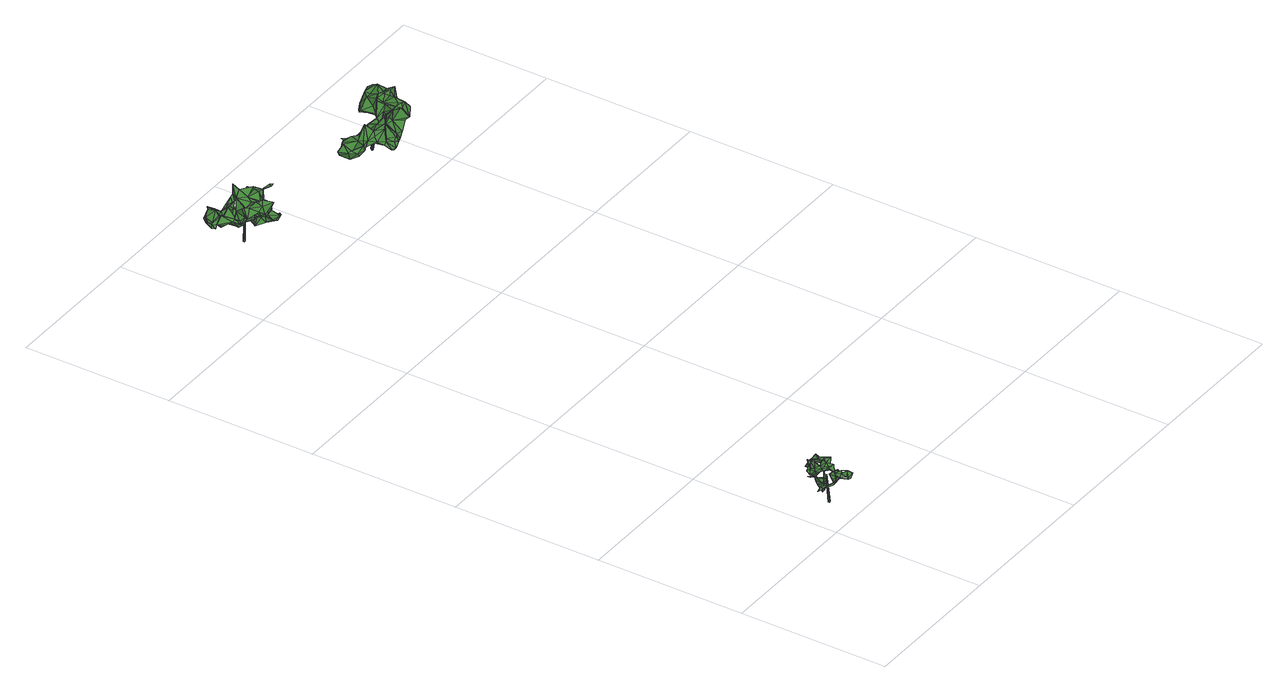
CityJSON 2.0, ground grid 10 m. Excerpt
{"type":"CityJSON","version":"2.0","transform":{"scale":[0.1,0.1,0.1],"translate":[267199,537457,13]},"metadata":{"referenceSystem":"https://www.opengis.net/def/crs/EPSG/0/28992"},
"CityObjects":{
"tree1":{"type":"SolitaryVegetationObject","attributes":{"gtid":666,"crown_width_m":2.31,"crown_median_z":15.4,"crown_r50_m":0.14,"crown_porosity":0.943,"trunk_H_m":1.9,"trunk_DBH_m":0.0394,"trunk_radius_m":0.0197,"trunk_base_height_m":13.5,"original_gtid":"668"},"geometry":[{"type":"MultiSurface","lod":"3","boundaries":[[[0,1,2]],[[3,4,5]],[[6,7,8]],[[9,10,11]],[[12,13,14]],[[13,15,14]],[[16,7,6]],[[17,18,19]],[[20,18,17]],[[21,22,23]],[[24,16,25]],[[26,27,28]],[[29,30,31]],[[32,31,30]],[[2,31,33]],[[34,35,36]],[[37,38,39]],[[11,40,41]],[[12,37,39]],[[42,27,26]],[[43,17,44]],[[2,29,31]],[[2,45,29]],[[29,45,46]],[[41,47,11]],[[22,37,12]],[[48,49,50]],[[51,50,49]],[[52,53,54]],[[10,40,11]],[[8,24,25]],[[16,6,25]],[[44,55,56]],[[17,57,44]],[[56,44,57]],[[58,41,40]],[[33,59,0]],[[2,33,0]],[[60,0,61]],[[60,61,27]],[[62,63,64]],[[62,65,63]],[[56,55,66]],[[17,19,57]],[[21,23,67]],[[13,14,68]],[[69,70,71]],[[72,65,73]],[[74,36,59]],[[75,36,74]],[[3,76,4]],[[26,4,76]],[[42,76,77]],[[77,78,42]],[[31,32,33]],[[22,12,14]],[[19,44,56]],[[52,79,80]],[[51,49,81]],[[4,26,28]],[[35,47,82]],[[58,82,47]],[[28,83,62]],[[28,62,4]],[[84,36,75]],[[47,85,11]],[[18,44,19]],[[84,75,47]],[[21,86,22]],[[19,56,57]],[[39,87,20]],[[17,88,89]],[[62,5,65]],[[26,76,42]],[[90,91,75]],[[42,78,9]],[[92,93,94]],[[81,49,95]],[[14,15,37]],[[22,86,37]],[[73,65,62]],[[91,96,27]],[[91,90,96]],[[59,82,0]],[[84,47,97]],[[70,93,69]],[[96,98,61]],[[75,91,85]],[[1,60,63]],[[99,100,55]],[[99,55,48]],[[20,87,18]],[[95,49,48]],[[88,38,17]],[[25,6,8]],[[73,62,83]],[[72,46,65]],[[60,101,81]],[[74,102,96]],[[74,96,90]],[[22,14,37]],[[103,104,105]],[[94,8,52]],[[69,106,70]],[[77,50,78]],[[107,9,108]],[[107,108,91]],[[90,75,74]],[[43,44,18]],[[11,108,9]],[[91,108,11]],[[71,109,105]],[[86,21,67]],[[70,106,93]],[[94,106,69]],[[53,110,111]],[[89,35,112]],[[39,43,18]],[[11,85,91]],[[97,112,34]],[[38,43,39]],[[15,12,37]],[[59,36,113]],[[62,64,114]],[[62,114,5]],[[64,60,28]],[[35,34,112]],[[97,47,34]],[[60,64,63]],[[84,97,36]],[[100,99,115]],[[40,116,58]],[[105,104,7]],[[60,1,0]],[[105,109,117]],[[92,69,93]],[[42,107,27]],[[91,27,107]],[[23,22,67]],[[55,44,43]],[[7,104,79]],[[7,79,6]],[[109,103,105]],[[59,33,36]],[[50,77,76]],[[48,55,66]],[[72,45,46]],[[29,45,72]],[[58,47,41]],[[28,61,83]],[[50,51,78]],[[81,95,60]],[[102,98,96]],[[12,38,37]],[[96,61,0]],[[9,107,42]],[[2,1,45]],[[94,69,79]],[[22,86,67]],[[30,29,72]],[[110,68,118]],[[8,52,54]],[[15,13,12]],[[28,27,61]],[[24,8,7]],[[30,102,32]],[[98,102,30]],[[69,109,119]],[[39,20,17]],[[79,103,92]],[[103,120,104]],[[79,120,103]],[[79,104,120]],[[48,66,99]],[[88,43,38]],[[81,101,58]],[[82,58,101]],[[62,5,4]],[[35,82,36]],[[59,36,82]],[[46,45,63]],[[72,98,30]],[[69,71,105]],[[93,8,94]],[[50,76,3]],[[110,53,52]],[[36,97,34]],[[33,113,36]],[[32,113,33]],[[116,51,58]],[[81,58,51]],[[78,51,116]],[[111,118,110]],[[65,46,63]],[[111,54,53]],[[92,80,79]],[[69,105,79]],[[7,79,105]],[[110,52,54]],[[40,121,116]],[[10,121,40]],[[82,101,0]],[[10,9,121]],[[78,121,9]],[[116,121,78]],[[18,87,39]],[[103,109,69]],[[103,69,92]],[[109,71,119]],[[70,119,71]],[[69,119,70]],[[95,28,60]],[[64,28,50]],[[95,50,28]],[[94,80,92]],[[17,43,88]],[[12,39,38]],[[61,98,83]],[[24,7,16]],[[52,6,94]],[[94,6,8]],[[96,101,27]],[[0,101,96]],[[94,79,80]],[[27,101,60]],[[111,8,54]],[[106,8,93]],[[111,110,54]],[[94,8,106]],[[17,38,39]],[[102,113,32]],[[102,74,113]],[[113,74,59]],[[48,50,95]],[[48,50,99]],[[35,34,47]],[[75,85,47]],[[8,6,52]],[[63,45,1]],[[72,83,98]],[[72,73,83]],[[50,3,114]],[[64,50,114]],[[5,114,3]],[[66,55,100]],[[66,100,115]],[[66,115,99]],[[122,123,124]],[[122,124,125]],[[125,124,126]],[[124,123,127]],[[124,127,126]],[[127,123,126]],[[123,122,126]],[[126,122,125]]]}]},
"tree2":{"type":"SolitaryVegetationObject","attributes":{"gtid":661,"crown_width_m":3.34,"crown_median_z":15.44,"crown_r50_m":0.208,"crown_porosity":0.938,"trunk_H_m":2.11,"trunk_DBH_m":0.0637,"trunk_radius_m":0.0318,"trunk_base_height_m":13.33,"original_gtid":"663"},"geometry":[{"type":"MultiSurface","lod":"3","boundaries":[[[128,129,130]],[[131,132,133]],[[134,135,136]],[[134,136,137]],[[138,139,140]],[[141,142,143]],[[141,143,144]],[[145,146,147]],[[128,130,148]],[[146,145,149]],[[140,149,145]],[[150,151,152]],[[153,154,155]],[[153,155,156]],[[157,158,159]],[[160,161,162]],[[163,164,165]],[[166,167,168]],[[169,170,171]],[[172,170,169]],[[137,173,174]],[[151,175,176]],[[166,177,167]],[[178,179,180]],[[181,182,150]],[[129,183,184]],[[185,174,186]],[[151,187,152]],[[188,189,190]],[[188,190,191]],[[192,193,194]],[[195,196,197]],[[132,198,199]],[[154,200,155]],[[133,199,201]],[[202,203,204]],[[205,206,207]],[[205,207,208]],[[209,210,211]],[[168,167,177]],[[212,206,213]],[[159,177,166]],[[214,186,173]],[[215,213,163]],[[216,217,218]],[[219,196,220]],[[219,220,194]],[[218,169,221]],[[218,221,216]],[[222,223,224]],[[178,180,191]],[[144,225,226]],[[144,178,225]],[[181,227,182]],[[181,154,227]],[[202,228,203]],[[229,166,230]],[[197,231,195]],[[154,153,227]],[[133,217,216]],[[196,195,220]],[[232,233,234]],[[235,236,203]],[[184,183,130]],[[184,130,237]],[[192,163,193]],[[238,193,163]],[[135,134,150]],[[215,239,140]],[[240,241,242]],[[236,204,203]],[[243,244,245]],[[181,244,243]],[[177,158,168]],[[168,158,230]],[[147,246,145]],[[246,146,203]],[[229,158,233]],[[147,145,247]],[[248,185,186]],[[248,186,226]],[[138,249,250]],[[170,251,162]],[[156,252,153]],[[173,138,214]],[[168,230,166]],[[190,139,191]],[[140,139,190]],[[162,253,254]],[[192,220,255]],[[179,207,180]],[[179,256,207]],[[257,221,171]],[[192,255,258]],[[231,157,195]],[[150,182,259]],[[150,259,135]],[[235,233,158]],[[162,171,170]],[[171,162,254]],[[246,260,146]],[[151,134,175]],[[189,188,161]],[[261,169,262]],[[172,169,261]],[[207,256,208]],[[263,264,265]],[[159,158,177]],[[149,266,157]],[[137,267,173]],[[226,186,141]],[[212,213,215]],[[132,199,133]],[[268,269,270]],[[270,269,245]],[[271,156,268]],[[150,134,151]],[[235,157,231]],[[158,157,235]],[[247,267,272]],[[152,244,181]],[[245,244,152]],[[178,183,180]],[[228,172,261]],[[166,229,159]],[[195,266,220]],[[255,220,266]],[[205,222,213]],[[203,242,241]],[[171,254,257]],[[189,241,240]],[[205,213,206]],[[131,254,253]],[[243,155,200]],[[243,245,155]],[[229,230,158]],[[213,205,208]],[[224,205,222]],[[162,161,273]],[[146,149,233]],[[174,134,137]],[[185,134,174]],[[208,256,213]],[[265,211,206]],[[207,206,211]],[[220,192,239]],[[238,165,139]],[[209,211,265]],[[148,184,237]],[[245,152,187]],[[236,247,160]],[[229,233,157]],[[229,157,159]],[[149,157,233]],[[200,181,243]],[[232,240,242]],[[157,266,195]],[[169,188,262]],[[193,214,194]],[[135,274,136]],[[147,249,145]],[[275,179,164]],[[193,238,142]],[[193,142,214]],[[174,173,186]],[[194,145,219]],[[257,216,221]],[[233,228,276]],[[276,228,277]],[[203,228,233]],[[203,233,235]],[[257,133,216]],[[206,212,263]],[[236,147,247]],[[228,261,278]],[[261,276,278]],[[153,243,227]],[[252,243,153]],[[141,186,142]],[[237,130,128]],[[219,146,196]],[[260,196,146]],[[186,214,142]],[[194,239,192]],[[220,239,194]],[[176,279,148]],[[207,211,180]],[[254,131,133]],[[254,133,257]],[[246,147,146]],[[211,183,180]],[[156,271,252]],[[212,215,263]],[[188,218,161]],[[172,228,202]],[[145,146,219]],[[246,146,145]],[[246,241,147]],[[140,263,215]],[[233,232,242]],[[169,171,221]],[[259,182,243]],[[198,132,274]],[[133,130,217]],[[280,180,183]],[[169,218,188]],[[198,252,271]],[[198,271,199]],[[198,259,252]],[[135,259,198]],[[140,190,263]],[[269,270,281]],[[258,239,215]],[[233,242,203]],[[233,203,146]],[[140,255,149]],[[279,250,201]],[[279,201,148]],[[271,268,128]],[[271,128,199]],[[128,268,270]],[[176,187,151]],[[211,188,191]],[[138,145,214]],[[189,161,250]],[[214,145,194]],[[145,249,247]],[[145,138,140]],[[275,164,163]],[[250,160,189]],[[144,226,141]],[[152,181,150]],[[280,178,180]],[[163,165,238]],[[128,187,176]],[[176,148,237]],[[237,128,176]],[[188,189,172]],[[173,249,138]],[[247,249,173]],[[183,178,280]],[[228,278,277]],[[137,136,273]],[[206,263,265]],[[156,155,281]],[[156,281,270]],[[173,138,191]],[[191,138,250]],[[247,173,267]],[[282,273,274]],[[282,274,131]],[[282,131,273]],[[131,274,132]],[[201,199,148]],[[199,128,148]],[[273,272,137]],[[278,276,277]],[[160,250,249]],[[198,274,135]],[[160,147,189]],[[232,234,283]],[[160,249,147]],[[246,203,241]],[[191,180,211]],[[147,241,189]],[[172,251,170]],[[202,251,172]],[[137,272,267]],[[273,136,274]],[[255,266,149]],[[156,270,268]],[[129,130,183]],[[201,250,161]],[[201,161,217]],[[225,178,143]],[[163,258,239]],[[178,139,179]],[[179,139,165]],[[248,225,284]],[[248,284,185]],[[175,185,284]],[[175,284,225]],[[262,240,283]],[[232,283,240]],[[261,262,283]],[[263,190,188]],[[264,263,188]],[[191,250,225]],[[250,279,225]],[[226,225,248]],[[245,187,128]],[[134,185,175]],[[176,175,279]],[[269,281,245]],[[240,172,189]],[[262,172,240]],[[188,172,262]],[[217,161,218]],[[217,133,201]],[[247,272,250]],[[247,250,160]],[[273,253,162]],[[131,253,273]],[[227,243,182]],[[259,243,252]],[[142,238,143]],[[251,202,204]],[[144,143,178]],[[236,160,204]],[[139,143,238]],[[139,178,143]],[[155,245,281]],[[197,260,231]],[[235,231,260]],[[256,275,213]],[[163,213,275]],[[196,260,197]],[[236,235,260]],[[200,154,181]],[[264,188,210]],[[209,265,210]],[[264,210,265]],[[148,130,184]],[[236,246,147]],[[260,246,236]],[[211,210,188]],[[162,204,160]],[[251,204,162]],[[129,184,130]],[[178,184,183]],[[275,256,179]],[[217,130,184]],[[165,164,179]],[[143,178,191]],[[143,191,225]],[[163,239,215]],[[270,245,128]],[[273,161,250]],[[272,273,250]],[[160,250,161]],[[276,234,233]],[[283,234,261]],[[261,234,276]],[[163,192,285]],[[163,285,258]],[[279,175,225]],[[258,285,192]],[[173,139,138]],[[173,191,139]],[[255,239,258]],[[255,140,239]],[[286,287,288]],[[286,288,289]],[[289,288,290]],[[288,287,291]],[[288,291,290]],[[290,291,289]],[[291,287,289]],[[287,286,289]]]}]},
"tree3":{"type":"SolitaryVegetationObject","attributes":{"gtid":664,"crown_width_m":4.85,"crown_median_z":15.24,"crown_r50_m":0.225,"crown_porosity":0.92,"trunk_H_m":1.89,"trunk_DBH_m":0.0887,"trunk_radius_m":0.0444,"trunk_base_height_m":13.35,"original_gtid":"666"},"geometry":[{"type":"MultiSurface","lod":"3","boundaries":[[[292,293,294]],[[295,296,297]],[[295,297,298]],[[298,294,295]],[[299,300,301]],[[302,301,296]],[[297,294,298]],[[297,300,294]],[[303,304,305]],[[306,307,304]],[[308,309,310]],[[311,312,313]],[[314,315,316]],[[317,318,319]],[[315,314,320]],[[307,306,321]],[[307,321,322]],[[311,323,324]],[[325,326,327]],[[328,329,330]],[[328,330,331]],[[332,306,333]],[[334,335,336]],[[337,338,339]],[[340,341,342]],[[343,293,344]],[[301,300,297]],[[340,345,303]],[[346,341,347]],[[340,303,305]],[[348,346,347]],[[348,347,349]],[[350,351,352]],[[297,296,301]],[[345,353,354]],[[355,322,321]],[[356,341,346]],[[295,315,296]],[[340,342,345]],[[327,326,357]],[[347,341,340]],[[358,359,317]],[[340,305,347]],[[307,360,348]],[[347,305,304]],[[351,350,361]],[[337,362,363]],[[364,362,337]],[[365,366,367]],[[311,324,312]],[[306,304,303]],[[368,369,327]],[[302,370,371]],[[302,371,372]],[[373,374,352]],[[363,375,338]],[[363,338,337]],[[376,377,354]],[[323,378,324]],[[345,354,377]],[[303,345,377]],[[379,374,380]],[[381,358,382]],[[381,382,383]],[[302,372,301]],[[299,301,372]],[[295,316,315]],[[313,368,379]],[[293,316,295]],[[317,359,318]],[[327,384,367]],[[383,335,385]],[[386,353,342]],[[342,353,345]],[[387,372,371]],[[387,371,388]],[[347,304,349]],[[323,389,378]],[[328,390,329]],[[330,391,392]],[[328,393,320]],[[331,394,395]],[[336,396,385]],[[334,336,378]],[[367,368,327]],[[330,329,391]],[[303,333,306]],[[372,387,299]],[[293,397,316]],[[336,398,396]],[[336,334,398]],[[399,371,370]],[[400,307,321]],[[367,384,365]],[[327,312,325]],[[387,401,402]],[[387,402,299]],[[386,354,353]],[[403,404,364]],[[384,327,405]],[[375,357,326]],[[375,326,338]],[[406,407,366]],[[408,387,409]],[[408,409,410]],[[352,351,373]],[[364,404,324]],[[362,404,309]],[[320,393,370]],[[363,388,375]],[[405,331,395]],[[357,388,399]],[[359,358,411]],[[348,349,307]],[[317,319,412]],[[317,412,413]],[[363,362,308]],[[314,390,328]],[[410,409,388]],[[335,414,415]],[[292,299,402]],[[292,402,401]],[[416,417,418]],[[406,419,420]],[[294,293,295]],[[351,361,356]],[[342,350,386]],[[336,383,421]],[[341,356,361]],[[344,293,292]],[[419,422,412]],[[386,350,354]],[[384,395,365]],[[327,369,312]],[[327,357,405]],[[396,310,385]],[[423,406,420]],[[389,335,415]],[[334,389,415]],[[318,424,319]],[[424,318,416]],[[319,424,322]],[[396,365,425]],[[377,333,303]],[[364,337,339]],[[424,416,426]],[[388,409,387]],[[406,414,419]],[[329,427,391]],[[352,374,379]],[[350,342,361]],[[299,428,300]],[[341,361,342]],[[304,307,349]],[[378,336,310]],[[311,313,380]],[[429,380,373]],[[324,378,404]],[[310,430,385]],[[408,396,425]],[[395,331,330]],[[390,427,329]],[[431,400,432]],[[403,364,339]],[[348,360,346]],[[356,346,360]],[[356,360,431]],[[319,419,412]],[[357,375,388]],[[401,425,394]],[[429,433,380]],[[380,433,411]],[[296,370,302]],[[366,398,415]],[[411,358,389]],[[411,389,323]],[[323,434,411]],[[311,434,323]],[[350,407,354]],[[354,407,376]],[[366,407,379]],[[328,320,314]],[[309,404,378]],[[379,380,313]],[[411,433,359]],[[388,363,410]],[[316,390,314]],[[389,334,378]],[[435,420,419]],[[322,355,319]],[[393,328,331]],[[393,331,405]],[[385,421,383]],[[430,421,385]],[[415,414,366]],[[366,414,406]],[[426,321,307]],[[366,368,367]],[[423,420,332]],[[332,333,377]],[[366,379,368]],[[401,387,408]],[[405,395,384]],[[383,422,335]],[[309,378,310]],[[429,416,433]],[[430,410,310]],[[389,358,381]],[[389,381,383]],[[410,363,308]],[[292,394,344]],[[292,401,394]],[[338,326,403]],[[391,427,392]],[[383,336,335]],[[316,397,390]],[[325,403,326]],[[390,397,427]],[[338,403,339]],[[383,335,389]],[[416,436,433]],[[359,433,436]],[[396,408,310]],[[430,408,410]],[[310,408,430]],[[359,436,318]],[[318,436,416]],[[422,413,412]],[[382,413,422]],[[317,413,382]],[[317,382,358]],[[356,431,437]],[[432,437,431]],[[294,428,292]],[[292,428,299]],[[294,300,428]],[[355,438,319]],[[395,425,365]],[[439,418,417]],[[376,407,423]],[[406,423,407]],[[307,322,426]],[[432,321,418]],[[426,322,424]],[[344,331,343]],[[427,343,331]],[[380,411,434]],[[380,434,311]],[[392,331,330]],[[427,331,392]],[[335,336,385]],[[376,423,377]],[[423,332,377]],[[408,425,401]],[[371,399,388]],[[357,399,405]],[[395,394,425]],[[331,344,394]],[[308,362,309]],[[362,364,404]],[[400,431,307]],[[307,431,360]],[[426,418,321]],[[355,435,438]],[[312,369,313]],[[368,313,369]],[[336,421,310]],[[308,310,410]],[[430,310,421]],[[439,432,418]],[[373,437,429]],[[356,437,351]],[[439,417,432]],[[373,351,437]],[[417,416,429]],[[435,332,420]],[[415,398,334]],[[414,335,422]],[[383,382,422]],[[343,397,293]],[[373,380,374]],[[417,429,437]],[[414,422,419]],[[427,397,343]],[[432,417,437]],[[352,379,407]],[[352,407,350]],[[400,321,432]],[[393,405,399]],[[365,398,366]],[[396,398,365]],[[355,321,435]],[[435,321,332]],[[320,370,315]],[[332,321,306]],[[399,370,393]],[[315,370,296]],[[426,416,418]],[[324,440,312]],[[325,312,440]],[[403,325,440]],[[324,404,440]],[[403,440,404]],[[319,438,419]],[[435,419,438]],[[441,442,443]],[[441,443,444]],[[443,442,445]],[[443,445,444]],[[445,442,446]],[[445,446,444]],[[444,446,447]],[[446,442,448]],[[446,448,447]],[[447,448,449]],[[447,449,444]],[[448,442,449]],[[449,442,450]],[[449,450,444]],[[442,441,450]],[[450,441,444]]]}]}
},
"vertices":[
[21,25,32],[19,29,31],[23,29,30],[9,24,30],[11,26,32],[10,27,31],[34,16,20],[34,18,19],[32,14,19],[17,16,33],[18,13,31],[22,16,33],[18,14,21],[19,14,21],[20,13,23],[19,14,22],[35,17,18],[22,23,21],[18,25,18],[21,27,20],[20,21,14],[9,18,21],[11,16,22],[8,18,21],[34,15,18],[35,14,18],[12,23,33],[16,22,33],[14,24,32],[20,32,31],[20,30,33],[23,31,32],[24,30,34],[24,28,31],[26,23,27],[23,23,27],[26,25,31],[15,16,22],[18,20,21],[18,20,19],[20,16,30],[23,18,28],[14,19,33],[18,21,20],[18,26,20],[19,31,29],[16,32,29],[24,21,31],[16,23,27],[16,22,29],[13,23,29],[16,20,31],[32,13,24],[33,10,23],[33,11,22],[17,26,23],[19,27,23],[20,27,20],[20,19,31],[25,26,32],[17,26,31],[18,27,33],[14,27,31],[15,28,30],[14,26,31],[15,29,31],[17,26,24],[7,17,22],[24,13,23],[28,18,20],[26,18,16],[27,20,17],[19,29,33],[15,30,35],[24,24,34],[25,20,35],[10,21,33],[12,19,32],[14,18,32],[31,19,22],[30,16,24],[17,22,30],[22,23,32],[16,28,34],[25,21,31],[21,18,32],[11,18,23],[18,21,14],[20,20,22],[22,23,26],[21,22,35],[20,20,34],[26,18,23],[28,16,20],[30,16,22],[17,22,29],[21,23,34],[27,23,27],[19,27,34],[13,26,26],[14,27,24],[18,21,31],[20,26,34],[31,21,22],[32,20,22],[31,21,18],[29,16,20],[17,19,33],[19,18,32],[28,23,20],[28,10,22],[31,10,20],[25,22,25],[24,28,33],[11,26,31],[14,29,24],[16,18,31],[33,24,16],[28,10,21],[27,20,18],[31,20,22],[17,16,32],[23,19,5],[22,19,5],[23,20,5],[22,21,24],[21,21,24],[22,20,5],
[54,465,25],[59,465,27],[59,464,27],[60,463,14],[57,465,16],[63,465,20],[51,455,23],[51,461,18],[53,458,20],[53,452,19],[60,447,29],[63,450,32],[68,447,28],[55,450,32],[58,448,31],[57,450,31],[56,450,32],[65,445,23],[70,445,20],[66,448,21],[57,462,27],[72,442,25],[43,461,23],[48,461,27],[47,461,27],[44,469,21],[41,467,24],[45,470,24],[46,472,22],[74,442,18],[78,444,15],[81,442,17],[64,453,20],[62,456,20],[65,457,18],[66,444,34],[68,447,31],[64,445,33],[84,445,12],[84,444,12],[79,446,12],[72,461,23],[69,459,20],[70,462,16],[73,457,22],[57,449,25],[51,448,23],[53,455,24],[51,462,23],[81,441,16],[58,457,35],[64,453,34],[64,459,37],[41,463,24],[42,461,21],[63,463,33],[62,461,29],[50,448,24],[53,446,27],[49,463,26],[67,459,28],[68,454,21],[68,453,31],[63,454,31],[70,439,32],[63,442,32],[64,441,26],[73,436,22],[69,439,20],[71,438,19],[51,463,16],[55,465,19],[41,466,24],[58,460,21],[70,452,20],[71,450,19],[69,451,19],[73,449,36],[74,455,34],[70,453,38],[70,451,38],[74,460,33],[73,460,33],[68,457,33],[71,450,34],[73,448,36],[61,443,29],[70,446,31],[66,467,21],[64,463,22],[68,460,22],[67,442,23],[67,441,24],[69,465,19],[78,446,36],[82,447,35],[81,449,35],[55,455,28],[53,450,33],[41,463,21],[76,452,18],[79,445,16],[80,446,12],[73,438,18],[78,449,25],[75,447,19],[77,450,22],[71,444,16],[66,449,14],[56,462,27],[61,445,35],[70,443,30],[72,454,23],[70,452,21],[75,452,21],[45,465,22],[48,463,26],[48,465,29],[69,447,19],[63,448,20],[55,449,26],[64,448,21],[61,455,22],[68,455,21],[47,467,21],[63,460,19],[65,462,20],[72,442,28],[68,451,38],[69,465,18],[72,442,30],[46,464,22],[70,444,16],[75,457,23],[74,459,24],[70,453,31],[70,456,32],[74,457,33],[71,441,25],[54,451,23],[54,470,25],[50,472,28],[50,471,27],[52,467,23],[56,454,19],[57,456,16],[54,460,18],[71,450,35],[77,452,18],[78,456,15],[78,456,16],[56,456,22],[63,463,40],[49,471,27],[56,461,18],[76,457,26],[54,452,23],[70,440,32],[63,454,3],[62,454,3],[63,455,3],[63,454,24],[63,455,24],[62,455,3],
[160,439,24],[155,447,23],[150,443,26],[148,444,19],[150,438,17],[146,437,24],[144,443,24],[155,432,26],[148,436,25],[150,433,23],[153,434,19],[200,461,28],[210,462,27],[208,464,26],[207,457,31],[211,453,27],[176,430,20],[182,427,19],[178,432,28],[193,433,13],[188,435,12],[191,437,13],[156,446,14],[150,441,17],[156,446,15],[199,432,32],[202,436,29],[200,440,32],[159,442,18],[205,451,29],[209,446,32],[191,429,17],[186,427,16],[181,434,19],[176,430,19],[177,439,19],[165,448,16],[166,450,16],[170,450,15],[167,447,19],[199,451,31],[200,457,28],[184,436,23],[188,434,32],[181,435,27],[176,423,16],[174,425,15],[175,424,15],[203,464,22],[207,459,15],[199,462,18],[161,448,22],[163,446,23],[198,463,20],[209,458,15],[211,461,21],[216,455,22],[216,459,23],[195,455,18],[202,449,13],[198,447,19],[195,462,18],[191,458,21],[206,447,31],[209,456,14],[170,432,19],[196,427,25],[203,431,27],[213,452,23],[203,452,17],[178,426,18],[173,428,20],[180,424,18],[178,444,24],[187,444,23],[179,443,21],[185,440,21],[185,437,21],[157,438,19],[159,434,22],[156,432,22],[200,443,18],[197,443,21],[171,428,19],[195,452,24],[196,457,28],[184,428,20],[190,445,19],[195,436,20],[194,432,31],[194,431,31],[188,433,32],[176,443,19],[182,435,31],[194,461,17],[162,434,25],[168,431,22],[190,435,23],[163,448,18],[169,453,14],[170,454,14],[162,442,19],[167,443,23],[173,445,22],[178,438,26],[161,450,20],[185,440,22],[165,436,23],[207,454,21],[168,440,31],[161,436,25],[179,426,18],[181,425,18],[168,439,21],[192,447,31],[193,449,21],[170,435,27],[168,433,25],[174,430,28],[196,430,22],[196,435,32],[196,432,33],[193,442,30],[191,442,26],[204,442,26],[199,444,23],[203,449,29],[193,443,31],[195,449,31],[182,434,31],[192,434,32],[194,449,31],[205,442,28],[173,441,23],[206,446,30],[163,453,19],[153,439,20],[200,443,19],[178,432,29],[210,449,19],[205,452,19],[200,436,24],[193,432,18],[201,448,31],[201,436,27],[204,448,16],[202,445,30],[197,451,22],[183,429,18],[183,444,3],[182,444,3],[183,445,3],[185,443,22],[183,445,4],[182,445,4],[184,443,22],[182,444,4],[184,442,22],[185,442,22]
]}
